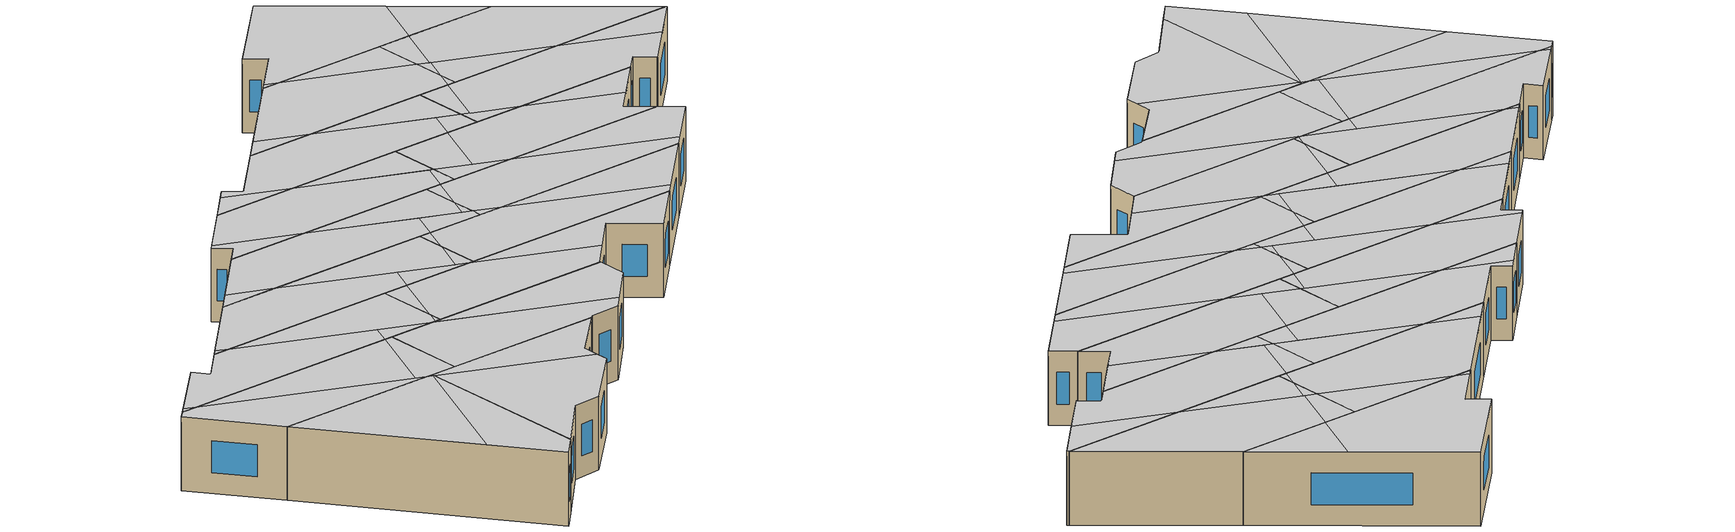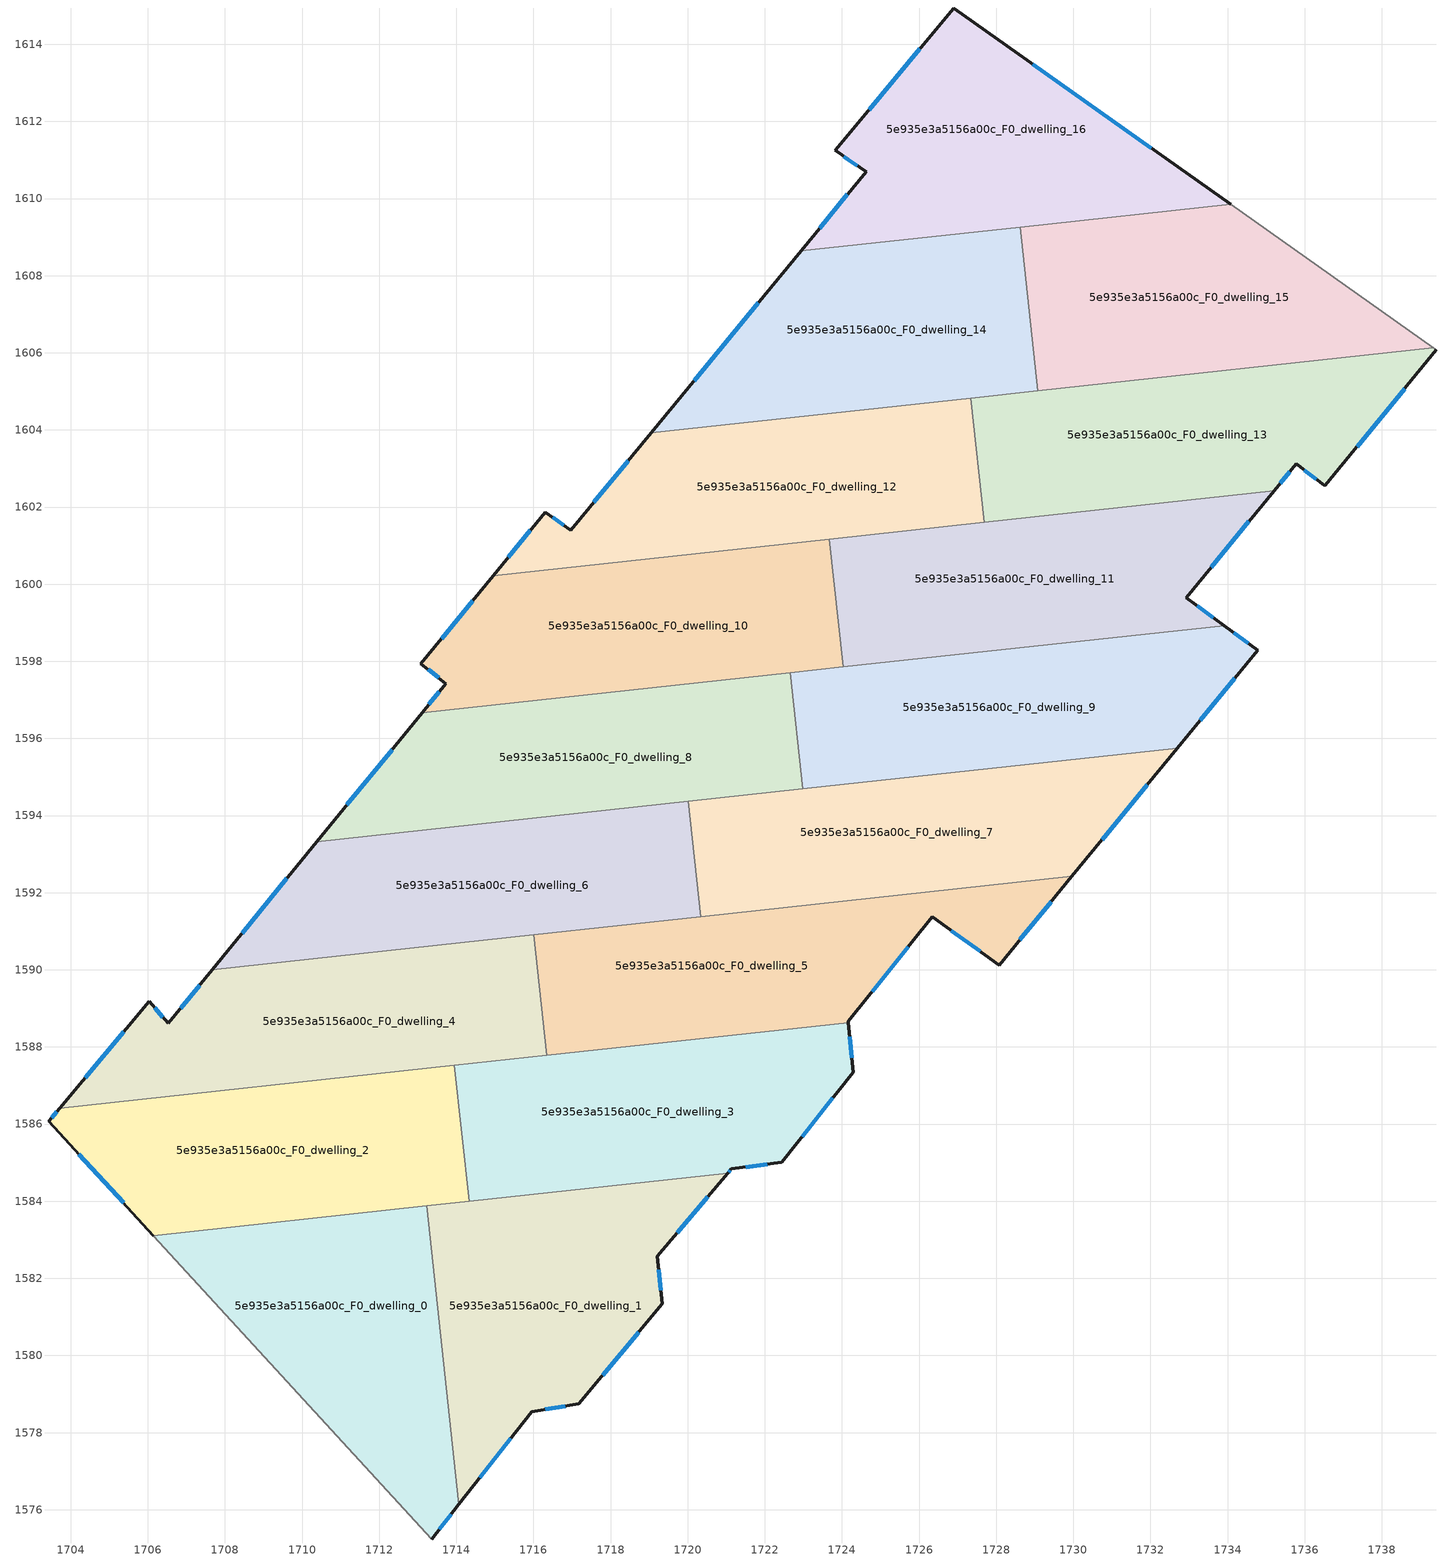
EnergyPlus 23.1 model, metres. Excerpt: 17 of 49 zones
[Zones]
5e935e3a5156a00c_F0_dwelling_0
 floor ground (EU_floor_Construction): 1713.23,1583.88 1714.07,1576.14 1713.36,1575.24 1706.15,1583.11 z0
 wall outside (EU_wall_Construction): 1713.36,1575.24 1714.07,1576.14 z0:3
 wall to 5e935e3a5156a00c_F0_dwelling_1 (EU_wall_Construction): 1714.07,1576.14 1713.23,1583.88 z0:3
 wall adiabatic (EU_wall_Construction): 1706.15,1583.11 1713.36,1575.24 z0:3
 wall to 5e935e3a5156a00c_F0_dwelling_2 (EU_wall_Construction): 1713.23,1583.88 1706.15,1583.11 z0:3
 window (EU_Window_Construction): 1713.56,1575.5 1713.87,1575.88 z0.86:2.14
 ceiling adiabatic (EU_roof_Construction): 1711.26,1577.53 1713.18,1583.77 1712.94,1583.85 1706.15,1583.11 z3
 ceiling to 5e935e3a5156a00c_F1_dwelling_1 (EU_floor_Construction): 1713.36,1575.24 1714.07,1576.14 1713.24,1583.75 1713.18,1583.77 1711.26,1577.53 z3
 ceiling to 5e935e3a5156a00c_F1_dwelling_3 (EU_floor_Construction): 1713.24,1583.75 1713.23,1583.88 1712.94,1583.85 z3
5e935e3a5156a00c_F0_dwelling_1
 floor ground (EU_floor_Construction): 1721.04,1584.72 1719.21,1582.57 1719.34,1581.34 1717.18,1578.75 1715.96,1578.54 1714.07,1576.14 1713.23,1583.88 z0
 wall outside (EU_wall_Construction): 1714.07,1576.14 1715.96,1578.54 1717.18,1578.75 1719.34,1581.34 1719.21,1582.57 1721.04,1584.72 z0:3
 wall to 5e935e3a5156a00c_F0_dwelling_3 (EU_wall_Construction): 1721.04,1584.72 1714.33,1584 z0:3
 wall to 5e935e3a5156a00c_F0_dwelling_2 (EU_wall_Construction): 1714.33,1584 1713.23,1583.88 z0:3
 window (EU_Window_Construction): 1716.31,1578.6 1716.83,1578.69 / 1714.61,1576.83 1715.42,1577.85 / 1719.73,1583.19 1720.52,1584.11 / 1719.3,1581.69 1719.25,1582.22 / 1717.8,1579.49 1718.73,1580.6 z0.86:2.14
 ceiling to 5e935e3a5156a00c_F1_dwelling_1 (EU_floor_Construction): 1717.18,1578.75 1719.34,1581.34 1719.28,1581.89 1713.24,1583.75 1714.07,1576.14 1715.96,1578.54 z3
 ceiling to 5e935e3a5156a00c_F1_dwelling_3 (EU_floor_Construction): 1719.28,1581.89 1719.21,1582.57 1721.04,1584.72 1713.23,1583.88 1713.24,1583.75 z3
5e935e3a5156a00c_F0_dwelling_10
 floor ground (EU_floor_Construction): 1723.67,1601.17 1724.03,1597.85 1713.11,1596.67 1713.73,1597.42 1713.08,1597.94 1714.96,1600.22 z0
 wall outside (EU_wall_Construction): 1714.96,1600.22 1713.08,1597.94 1713.73,1597.42 1713.11,1596.67 z0:3
 wall to 5e935e3a5156a00c_F0_dwelling_11 (EU_wall_Construction): 1724.03,1597.85 1723.67,1601.17 z0:3
 wall to 5e935e3a5156a00c_F0_dwelling_12 (EU_wall_Construction): 1723.67,1601.17 1714.96,1600.22 z0:3
 wall to 5e935e3a5156a00c_F0_dwelling_8 (EU_wall_Construction): 1713.11,1596.67 1722.66,1597.7 z0:3
 wall to 5e935e3a5156a00c_F0_dwelling_9 (EU_wall_Construction): 1722.66,1597.7 1724.03,1597.85 z0:3
 window (EU_Window_Construction): 1713.27,1597.79 1713.55,1597.57 / 1714.42,1599.57 1713.62,1598.59 / 1713.55,1597.21 1713.29,1596.88 z0.86:2.14
 ceiling to 5e935e3a5156a00c_F1_dwelling_8 (EU_floor_Construction): 1723.34,1597.78 1723.74,1599.07 1718.68,1600.63 1714.96,1600.22 1713.23,1598.11 1716.66,1597.05 z3
 ceiling to 5e935e3a5156a00c_F1_dwelling_10 (EU_floor_Construction): 1723.9,1599.02 1723.67,1601.17 1718.68,1600.63 z3
 ceiling to 5e935e3a5156a00c_F1_dwelling_9 (EU_floor_Construction): 1724.03,1597.85 1723.9,1599.02 1723.74,1599.07 1723.34,1597.78 z3
 ceiling to 5e935e3a5156a00c_F1_dwelling_6 (EU_floor_Construction): 1716.66,1597.05 1713.23,1598.11 1713.08,1597.94 1713.73,1597.42 1713.11,1596.67 z3
5e935e3a5156a00c_F0_dwelling_11
 floor ground (EU_floor_Construction): 1735.2,1602.42 1732.93,1599.64 1733.92,1598.93 1724.03,1597.85 1723.67,1601.17 z0
 wall outside (EU_wall_Construction): 1733.92,1598.93 1732.93,1599.64 1735.2,1602.42 z0:3
 wall to 5e935e3a5156a00c_F0_dwelling_9 (EU_wall_Construction): 1724.03,1597.85 1733.92,1598.93 z0:3
 wall to 5e935e3a5156a00c_F0_dwelling_13 (EU_wall_Construction): 1735.2,1602.42 1727.69,1601.61 z0:3
 wall to 5e935e3a5156a00c_F0_dwelling_12 (EU_wall_Construction): 1727.68,1601.61 1723.67,1601.17 z0:3
 window (EU_Window_Construction): 1733.58,1600.44 1734.55,1601.63 / 1733.63,1599.13 1733.21,1599.44 z0.86:2.14
 ceiling to 5e935e3a5156a00c_F1_dwelling_11 (EU_floor_Construction): 1733.92,1598.93 1732.93,1599.64 1733.73,1600.62 1729.8,1601.83 1726.25,1601.45 1725.36,1598.57 1726.74,1598.15 z3
 ceiling to 5e935e3a5156a00c_F1_dwelling_13 (EU_floor_Construction): 1733.73,1600.62 1735.2,1602.42 1729.8,1601.83 z3
 ceiling to 5e935e3a5156a00c_F1_dwelling_10 (EU_floor_Construction): 1725.36,1598.57 1726.25,1601.45 1723.67,1601.17 1723.9,1599.02 z3
 ceiling to 5e935e3a5156a00c_F1_dwelling_9 (EU_floor_Construction): 1726.74,1598.15 1723.9,1599.02 1724.03,1597.85 z3
5e935e3a5156a00c_F0_dwelling_12
 floor ground (EU_floor_Construction): 1727.34,1604.83 1727.68,1601.61 1714.96,1600.22 1716.31,1601.87 1716.97,1601.39 1719.05,1603.93 z0
 wall outside (EU_wall_Construction): 1719.05,1603.93 1716.97,1601.39 1716.31,1601.87 1714.96,1600.22 z0:3
 wall to 5e935e3a5156a00c_F0_dwelling_13 (EU_wall_Construction): 1727.68,1601.61 1727.34,1604.83 z0:3
 wall to 5e935e3a5156a00c_F0_dwelling_14 (EU_wall_Construction): 1727.34,1604.83 1719.05,1603.93 z0:3
 window (EU_Window_Construction): 1716.78,1601.53 1716.5,1601.73 / 1718.46,1603.2 1717.57,1602.12 / 1715.92,1601.4 1715.35,1600.69 z0.86:2.14
 ceiling to 5e935e3a5156a00c_F1_dwelling_10 (EU_floor_Construction): 1726.25,1601.45 1726.66,1602.8 1721.97,1604.24 1719.05,1603.93 1716.97,1601.39 1716.31,1601.87 1715.97,1601.46 1718.68,1600.63 z3
 ceiling to 5e935e3a5156a00c_F1_dwelling_8 (EU_floor_Construction): 1718.68,1600.63 1715.97,1601.46 1714.96,1600.22 z3
 ceiling to 5e935e3a5156a00c_F1_dwelling_12 (EU_floor_Construction): 1727.59,1602.52 1727.34,1604.83 1721.97,1604.24 z3
 ceiling to 5e935e3a5156a00c_F1_dwelling_11 (EU_floor_Construction): 1727.68,1601.61 1727.59,1602.52 1726.66,1602.8 1726.25,1601.45 z3
5e935e3a5156a00c_F0_dwelling_13
 floor ground (EU_floor_Construction): 1739.41,1606.07 1736.53,1602.57 1736.52,1602.55 1736.51,1602.56 1735.78,1603.12 1735.2,1602.42 1727.68,1601.61 1727.34,1604.83 1739.34,1606.13 z0
 wall outside (EU_wall_Construction): 1735.2,1602.42 1735.78,1603.12 1736.51,1602.56 1736.52,1602.55 1736.53,1602.57 1739.41,1606.07 z0:3
 wall adiabatic (EU_wall_Construction): 1739.41,1606.07 1739.34,1606.13 z0:3
 wall to 5e935e3a5156a00c_F0_dwelling_15 (EU_wall_Construction): 1739.34,1606.13 1729.08,1605.01 z0:3
 wall to 5e935e3a5156a00c_F0_dwelling_14 (EU_wall_Construction): 1729.08,1605.01 1727.34,1604.83 z0:3
 window (EU_Window_Construction): 1735.98,1602.96 1736.3,1602.72 / 1735.37,1602.62 1735.61,1602.92 / 1737.36,1603.57 1738.59,1605.07 z0.86:2.14
 ceiling to 5e935e3a5156a00c_F1_dwelling_13 (EU_floor_Construction): 1736.53,1602.57 1737.99,1604.34 1734.05,1605.55 1728.72,1604.98 1727.93,1602.41 1729.8,1601.83 1735.2,1602.42 1735.78,1603.12 1736.52,1602.55 z3
 ceiling to 5e935e3a5156a00c_F1_dwelling_11 (EU_floor_Construction): 1729.8,1601.83 1727.59,1602.52 1727.68,1601.61 z3
 ceiling to 5e935e3a5156a00c_F1_dwelling_15 (EU_floor_Construction): 1737.99,1604.34 1739.41,1606.07 1739.34,1606.13 1734.05,1605.55 z3
 ceiling to 5e935e3a5156a00c_F1_dwelling_12 (EU_floor_Construction): 1727.93,1602.41 1728.72,1604.98 1727.34,1604.83 1727.59,1602.52 z3
5e935e3a5156a00c_F0_dwelling_14
 floor ground (EU_floor_Construction): 1728.62,1609.26 1729.08,1605.01 1719.05,1603.93 1722.94,1608.64 z0
 wall outside (EU_wall_Construction): 1722.94,1608.64 1719.05,1603.93 z0:3
 wall to 5e935e3a5156a00c_F0_dwelling_15 (EU_wall_Construction): 1729.08,1605.01 1728.62,1609.26 z0:3
 wall to 5e935e3a5156a00c_F0_dwelling_16 (EU_wall_Construction): 1728.62,1609.26 1722.94,1608.64 z0:3
 window (EU_Window_Construction): 1721.83,1607.3 1720.16,1605.28 z0.86:2.14
 ceiling to 5e935e3a5156a00c_F1_dwelling_12 (EU_floor_Construction): 1728.72,1604.98 1728.99,1605.85 1728.85,1607.15 1723.72,1608.73 1722.94,1608.64 1719.85,1604.9 1721.97,1604.24 z3
 ceiling to 5e935e3a5156a00c_F1_dwelling_10 (EU_floor_Construction): 1721.97,1604.24 1719.85,1604.9 1719.05,1603.93 z3
 ceiling adiabatic (EU_roof_Construction): 1728.85,1607.15 1728.62,1609.26 1723.72,1608.73 z3
 ceiling to 5e935e3a5156a00c_F1_dwelling_13 (EU_floor_Construction): 1729.08,1605.01 1728.99,1605.85 1728.72,1604.98 z3
5e935e3a5156a00c_F0_dwelling_15
 floor ground (EU_floor_Construction): 1739.34,1606.13 1729.08,1605.01 1728.62,1609.26 1734.08,1609.85 z0
 wall adiabatic (EU_wall_Construction): 1739.34,1606.13 1734.08,1609.85 z0:3
 wall to 5e935e3a5156a00c_F0_dwelling_16 (EU_wall_Construction): 1734.08,1609.85 1728.62,1609.26 z0:3
 ceiling adiabatic (EU_roof_Construction): 1739.34,1606.13 1734.08,1609.85 1730.07,1609.42 1729.33,1607 1734.04,1605.55 z3
 ceiling to 5e935e3a5156a00c_F1_dwelling_12 (EU_floor_Construction): 1728.99,1605.85 1729.34,1607 1729.33,1607.01 1728.85,1607.15 z3
 ceiling to 5e935e3a5156a00c_F1_dwelling_13 (EU_floor_Construction): 1734.04,1605.55 1729.34,1607 1728.99,1605.85 1729.08,1605.01 z3
 ceiling to 5e935e3a5156a00c_F1_dwelling_14 (EU_floor_Construction): 1729.33,1607.01 1730.07,1609.42 1728.62,1609.26 1728.85,1607.15 z3
5e935e3a5156a00c_F0_dwelling_16
 floor ground (EU_floor_Construction): 1734.08,1609.85 1722.94,1608.64 1724.62,1610.69 1723.83,1611.25 1726.9,1614.94 z0
 wall outside (EU_wall_Construction): 1734.08,1609.85 1726.9,1614.94 1723.83,1611.25 1724.62,1610.69 1722.94,1608.64 z0:3
 window (EU_Window_Construction): 1732.03,1611.31 1728.95,1613.49 / 1724.14,1610.11 1723.42,1609.23 / 1724.05,1611.09 1724.4,1610.85 / 1726.02,1613.89 1724.7,1612.3 z0.86:2.14
 ceiling to 5e935e3a5156a00c_F1_dwelling_14 (EU_floor_Construction): 1730.07,1609.42 1730.9,1612.11 1726.9,1614.94 1723.83,1611.25 1724.62,1610.69 1723.15,1608.9 1723.72,1608.73 z3
 ceiling to 5e935e3a5156a00c_F1_dwelling_12 (EU_floor_Construction): 1723.72,1608.73 1723.15,1608.9 1722.94,1608.64 z3
 ceiling adiabatic (EU_roof_Construction): 1734.08,1609.85 1730.9,1612.11 1730.07,1609.42 z3
5e935e3a5156a00c_F0_dwelling_2
 floor ground (EU_floor_Construction): 1713.95,1587.52 1714.33,1584 1706.15,1583.11 1703.43,1586.07 1703.72,1586.41 z0
 wall outside (EU_wall_Construction): 1703.72,1586.41 1703.43,1586.07 1706.15,1583.11 z0:3
 wall to 5e935e3a5156a00c_F0_dwelling_3 (EU_wall_Construction): 1714.33,1584 1713.95,1587.52 z0:3
 wall to 5e935e3a5156a00c_F0_dwelling_4 (EU_wall_Construction): 1713.95,1587.52 1703.72,1586.41 z0:3
 window (EU_Window_Construction): 1703.64,1586.32 1703.51,1586.17 / 1704.21,1585.22 1705.37,1583.96 z0.86:2.14
 ceiling to 5e935e3a5156a00c_F1_dwelling_0 (EU_floor_Construction): 1712.94,1583.85 1704.36,1586.48 1703.72,1586.41 1703.43,1586.07 1706.15,1583.11 z3
 ceiling to 5e935e3a5156a00c_F1_dwelling_2 (EU_floor_Construction): 1712.53,1583.97 1713.61,1587.49 1704.36,1586.48 z3
 ceiling to 5e935e3a5156a00c_F1_dwelling_3 (EU_floor_Construction): 1714.33,1584 1713.95,1587.52 1713.61,1587.49 1712.53,1583.97 1712.94,1583.85 z3
5e935e3a5156a00c_F0_dwelling_3
 floor ground (EU_floor_Construction): 1724.17,1588.63 1724.3,1587.35 1722.43,1585.01 1721.13,1584.84 1721.04,1584.72 1714.33,1584 1713.95,1587.52 z0
 wall outside (EU_wall_Construction): 1721.04,1584.72 1721.13,1584.84 1722.43,1585.01 1724.3,1587.35 1724.17,1588.63 z0:3
 wall to 5e935e3a5156a00c_F0_dwelling_5 (EU_wall_Construction): 1724.17,1588.63 1716.34,1587.78 z0:3
 wall to 5e935e3a5156a00c_F0_dwelling_4 (EU_wall_Construction): 1716.34,1587.78 1713.95,1587.52 z0:3
 window (EU_Window_Construction): 1724.26,1587.72 1724.21,1588.27 / 1722.97,1585.68 1723.76,1586.68 / 1721.51,1584.89 1722.06,1584.96 / 1721.07,1584.76 1721.11,1584.8 z0.86:2.14
 ceiling to 5e935e3a5156a00c_F1_dwelling_3 (EU_floor_Construction): 1722.43,1585.01 1722.91,1585.61 1715.99,1587.74 1713.95,1587.52 1714.33,1584 1721.04,1584.72 1721.13,1584.84 z3
 ceiling to 5e935e3a5156a00c_F1_dwelling_5 (EU_floor_Construction): 1722.91,1585.61 1724.3,1587.35 1724.17,1588.63 1716.1,1587.76 1716.08,1587.71 z3
5e935e3a5156a00c_F0_dwelling_4
 floor ground (EU_floor_Construction): 1716,1590.91 1716.34,1587.78 1703.72,1586.41 1706.04,1589.18 1706.53,1588.61 1707.67,1590 z0
 wall outside (EU_wall_Construction): 1707.67,1590 1706.53,1588.61 1706.04,1589.18 1703.72,1586.41 z0:3
 wall to 5e935e3a5156a00c_F0_dwelling_5 (EU_wall_Construction): 1716.34,1587.78 1716,1590.91 z0:3
 wall to 5e935e3a5156a00c_F0_dwelling_6 (EU_wall_Construction): 1716,1590.91 1707.67,1590 z0:3
 window (EU_Window_Construction): 1706.39,1588.77 1706.18,1589.02 / 1707.35,1589.61 1706.86,1589.01 / 1705.38,1588.39 1704.38,1587.2 z0.86:2.14
 ceiling to 5e935e3a5156a00c_F1_dwelling_4 (EU_floor_Construction): 1716.1,1587.76 1716.28,1588.35 1716,1590.91 1708.39,1590.08 1715.98,1587.74 z3
 ceiling to 5e935e3a5156a00c_F1_dwelling_2 (EU_floor_Construction): 1713.61,1587.49 1713.89,1588.39 1708.39,1590.08 1707.67,1590 1706.53,1588.61 1706.04,1589.18 1703.9,1586.63 1704.36,1586.48 z3
 ceiling to 5e935e3a5156a00c_F1_dwelling_5 (EU_floor_Construction): 1716.34,1587.78 1716.28,1588.35 1716.1,1587.76 z3
 ceiling to 5e935e3a5156a00c_F1_dwelling_3 (EU_floor_Construction): 1715.98,1587.74 1713.89,1588.39 1713.61,1587.49 z3
 ceiling to 5e935e3a5156a00c_F1_dwelling_0 (EU_floor_Construction): 1704.36,1586.48 1703.9,1586.63 1703.72,1586.41 z3
5e935e3a5156a00c_F0_dwelling_5
 floor ground (EU_floor_Construction): 1729.97,1592.42 1728.08,1590.12 1726.34,1591.38 1724.17,1588.66 1724.17,1588.63 1716.34,1587.78 1716,1590.91 z0
 wall outside (EU_wall_Construction): 1724.17,1588.63 1724.17,1588.66 1726.34,1591.38 1728.08,1590.12 1729.97,1592.42 z0:3
 wall to 5e935e3a5156a00c_F0_dwelling_7 (EU_wall_Construction): 1729.97,1592.42 1720.34,1591.38 z0:3
 wall to 5e935e3a5156a00c_F0_dwelling_6 (EU_wall_Construction): 1720.34,1591.38 1716,1590.91 z0:3
 window (EU_Window_Construction): 1728.62,1590.78 1729.43,1591.77 / 1726.84,1591.02 1727.58,1590.48 / 1724.79,1589.44 1725.72,1590.6 z0.86:2.14
 ceiling to 5e935e3a5156a00c_F1_dwelling_5 (EU_floor_Construction): 1724.17,1588.63 1724.17,1588.66 1725.11,1589.84 1720.18,1591.36 1717.1,1591.03 1716.28,1588.35 1716.34,1587.78 z3
 ceiling to 5e935e3a5156a00c_F1_dwelling_7 (EU_floor_Construction): 1728.08,1590.12 1729.96,1592.42 1720.34,1591.38 1720.18,1591.36 1725.11,1589.84 1726.34,1591.38 z3
 ceiling to 5e935e3a5156a00c_F1_dwelling_4 (EU_floor_Construction): 1716.28,1588.35 1717.1,1591.03 1716,1590.91 z3
5e935e3a5156a00c_F0_dwelling_6
 floor ground (EU_floor_Construction): 1720.02,1594.37 1720.34,1591.38 1707.67,1590 1710.38,1593.32 z0
 wall outside (EU_wall_Construction): 1710.38,1593.32 1707.67,1590 z0:3
 wall to 5e935e3a5156a00c_F0_dwelling_7 (EU_wall_Construction): 1720.34,1591.38 1720.02,1594.37 z0:3
 wall to 5e935e3a5156a00c_F0_dwelling_8 (EU_wall_Construction): 1720.02,1594.37 1710.38,1593.32 z0:3
 window (EU_Window_Construction): 1709.61,1592.38 1708.45,1590.95 z0.86:2.14
 ceiling adiabatic (EU_roof_Construction): 1719.64,1591.53 1720.15,1593.17 1720.02,1594.37 1712.91,1593.6 z3
 ceiling to 5e935e3a5156a00c_F1_dwelling_4 (EU_floor_Construction): 1717.1,1591.03 1717.46,1592.2 1712.91,1593.6 1710.38,1593.32 1707.87,1590.24 1708.39,1590.08 z3
 ceiling to 5e935e3a5156a00c_F1_dwelling_5 (EU_floor_Construction): 1720.18,1591.36 1717.46,1592.2 1717.1,1591.03 z3
 ceiling to 5e935e3a5156a00c_F1_dwelling_2 (EU_floor_Construction): 1708.39,1590.08 1707.87,1590.24 1707.67,1590 z3
 ceiling to 5e935e3a5156a00c_F1_dwelling_7 (EU_floor_Construction): 1720.34,1591.38 1720.15,1593.17 1719.64,1591.53 1720.18,1591.36 z3
5e935e3a5156a00c_F0_dwelling_7
 floor ground (EU_floor_Construction): 1732.7,1595.75 1729.97,1592.42 1720.34,1591.38 1720.02,1594.37 z0
 wall outside (EU_wall_Construction): 1729.97,1592.42 1732.7,1595.75 z0:3
 wall to 5e935e3a5156a00c_F0_dwelling_9 (EU_wall_Construction): 1732.7,1595.75 1722.98,1594.69 z0:3
 wall to 5e935e3a5156a00c_F0_dwelling_8 (EU_wall_Construction): 1722.98,1594.69 1720.02,1594.37 z0:3
 window (EU_Window_Construction): 1730.75,1593.37 1731.92,1594.8 z0.86:2.14
 ceiling to 5e935e3a5156a00c_F1_dwelling_7 (EU_floor_Construction): 1729.97,1592.42 1730.32,1592.85 1723.98,1594.8 1720.53,1594.43 1720.15,1593.17 1720.34,1591.38 z3
 ceiling to 5e935e3a5156a00c_F1_dwelling_9 (EU_floor_Construction): 1730.32,1592.85 1732.7,1595.75 1723.98,1594.8 z3
 ceiling to 5e935e3a5156a00c_F1_dwelling_6 (EU_floor_Construction): 1720.15,1593.17 1720.53,1594.43 1720.02,1594.37 z3
5e935e3a5156a00c_F0_dwelling_8
 floor ground (EU_floor_Construction): 1722.66,1597.71 1722.98,1594.69 1710.38,1593.32 1713.11,1596.67 z0
 wall outside (EU_wall_Construction): 1713.11,1596.67 1710.38,1593.32 z0:3
 wall to 5e935e3a5156a00c_F0_dwelling_9 (EU_wall_Construction): 1722.98,1594.69 1722.66,1597.71 z0:3
 window (EU_Window_Construction): 1712.33,1595.71 1711.16,1594.28 z0.86:2.14
 ceiling to 5e935e3a5156a00c_F1_dwelling_9 (EU_floor_Construction): 1722.94,1595.12 1722.83,1596.12 1722.56,1595.24 z3
 ceiling to 5e935e3a5156a00c_F1_dwelling_8 (EU_floor_Construction): 1722.56,1595.24 1722.83,1596.12 1722.66,1597.7 1716.66,1597.05 z3
 ceiling to 5e935e3a5156a00c_F1_dwelling_4 (EU_floor_Construction): 1712.91,1593.6 1711.07,1594.17 1710.38,1593.32 z3
 ceiling to 5e935e3a5156a00c_F1_dwelling_6 (EU_floor_Construction): 1720.53,1594.43 1720.93,1595.74 1716.66,1597.05 1713.11,1596.67 1711.07,1594.17 1712.91,1593.6 z3
 ceiling to 5e935e3a5156a00c_F1_dwelling_7 (EU_floor_Construction): 1722.98,1594.69 1722.94,1595.12 1720.93,1595.74 1720.53,1594.43 z3
5e935e3a5156a00c_F0_dwelling_9
 floor ground (EU_floor_Construction): 1734.79,1598.29 1732.7,1595.75 1722.98,1594.69 1722.66,1597.71 1733.92,1598.93 z0
 wall outside (EU_wall_Construction): 1732.7,1595.75 1734.79,1598.29 1733.92,1598.93 z0:3
 window (EU_Window_Construction): 1734.54,1598.47 1734.17,1598.74 / 1733.29,1596.47 1734.19,1597.56 z0.86:2.14
 ceiling to 5e935e3a5156a00c_F1_dwelling_9 (EU_floor_Construction): 1732.7,1595.75 1733.07,1596.2 1726.74,1598.15 1723.34,1597.78 1722.83,1596.12 1722.94,1595.12 1723.98,1594.8 z3
 ceiling to 5e935e3a5156a00c_F1_dwelling_11 (EU_floor_Construction): 1733.07,1596.2 1734.79,1598.29 1733.92,1598.93 1726.74,1598.15 z3
 ceiling to 5e935e3a5156a00c_F1_dwelling_7 (EU_floor_Construction): 1723.98,1594.8 1722.94,1595.12 1722.98,1594.69 z3
 ceiling to 5e935e3a5156a00c_F1_dwelling_8 (EU_floor_Construction): 1722.83,1596.12 1723.34,1597.78 1722.66,1597.7 z3
[Building]
EU S2 Campaign: North Axis=0; Terrain=City; Solar Distribution=FullExterior
[Site:Location]
Helsinki-Vantaa.AP: Latitude=60.317; Longitude=24.963; Time Zone=2; Elevation=54.6
[SizingPeriod:WeatherFileDays]
AnnualSizingPeriod: Begin Month=1; Begin Day of Month=1; End Month=12; End Day of Month=31; Day of Week for Start Day=Monday; Use Weather File Daylight Saving Period=No; Use Weather File Rain and Snow Indicators=No
[MATERIAL]
EU_InternalMass_Material: Roughness=MediumRough; Thickness=0.1; Conductivity=1; Density=1800; Specific Heat=900; Thermal Absorptance=0.9; Solar Absorptance=0.7; Visible Absorptance=0.7
[MATERIAL:NOMASS] Roughness=MediumRough; Thermal Absorptance=0.9; Solar Absorptance=0.7; Visible Absorptance=0.7
Name | Thermal Resistance
EU_wall_NoMass | 1.10183
EU_roof_NoMass; EU_floor_NoMass | 1.70606
[WINDOWMATERIAL:SIMPLEGLAZINGSYSTEM]
EU_Window_SimpleGlazing: UFactor=3.11035; Solar Heat Gain Coefficient=0.8; Visible Transmittance=0.8
[CONSTRUCTION]
EU_wall_Construction: EU_wall_NoMass
EU_roof_Construction: EU_roof_NoMass
EU_floor_Construction: EU_floor_NoMass
EU_Window_Construction: EU_Window_SimpleGlazing
EU_InternalMass_Construction: EU_InternalMass_Material
[ZONE] Type=1; Multiplier=1; Ceiling Height=autocalculate; Floor Area=autocalculate; Part of Total Floor Area=Yes
Name | Volume
5e935e3a5156a00c_F0_dwelling_0; 5e935e3a5156a00c_F0_dwelling_12 | 101.254
5e935e3a5156a00c_F0_dwelling_1 | 101.264
5e935e3a5156a00c_F0_dwelling_10 | 101.246
5e935e3a5156a00c_F0_dwelling_11 | 101.234
5e935e3a5156a00c_F0_dwelling_13 | 101.249
5e935e3a5156a00c_F0_dwelling_14 | 101.243
5e935e3a5156a00c_F0_dwelling_15 | 101.245
5e935e3a5156a00c_F0_dwelling_16 | 101.25
5e935e3a5156a00c_F0_dwelling_2 | 101.265
5e935e3a5156a00c_F0_dwelling_3 | 101.259
5e935e3a5156a00c_F0_dwelling_4; 5e935e3a5156a00c_F0_dwelling_7 | 101.272
5e935e3a5156a00c_F0_dwelling_5 | 101.262
5e935e3a5156a00c_F0_dwelling_6 | 101.251
5e935e3a5156a00c_F0_dwelling_8 | 101.252
5e935e3a5156a00c_F0_dwelling_9 | 101.256
[INTERNALMASS] Construction=EU_InternalMass_Construction
Name | Zone or ZoneList | Surface Area
5e935e3a5156a00c_F0_dwelling_0_EU_InternalMass | 5e935e3a5156a00c_F0_dwelling_0 | 33.7521
5e935e3a5156a00c_F0_dwelling_1_EU_InternalMass | 5e935e3a5156a00c_F0_dwelling_1 | 33.7542
5e935e3a5156a00c_F0_dwelling_2_EU_InternalMass | 5e935e3a5156a00c_F0_dwelling_2 | 33.7549
5e935e3a5156a00c_F0_dwelling_3_EU_InternalMass | 5e935e3a5156a00c_F0_dwelling_3 | 33.7532
5e935e3a5156a00c_F0_dwelling_4_EU_InternalMass | 5e935e3a5156a00c_F0_dwelling_4 | 33.7564
5e935e3a5156a00c_F0_dwelling_5_EU_InternalMass | 5e935e3a5156a00c_F0_dwelling_5 | 33.7532
5e935e3a5156a00c_F0_dwelling_6_EU_InternalMass | 5e935e3a5156a00c_F0_dwelling_6 | 33.7501
5e935e3a5156a00c_F0_dwelling_7_EU_InternalMass | 5e935e3a5156a00c_F0_dwelling_7 | 33.7576
5e935e3a5156a00c_F0_dwelling_8_EU_InternalMass | 5e935e3a5156a00c_F0_dwelling_8 | 33.7506
5e935e3a5156a00c_F0_dwelling_9_EU_InternalMass | 5e935e3a5156a00c_F0_dwelling_9 | 33.7526
5e935e3a5156a00c_F0_dwelling_10_EU_InternalMass | 5e935e3a5156a00c_F0_dwelling_10 | 33.7492
5e935e3a5156a00c_F0_dwelling_11_EU_InternalMass | 5e935e3a5156a00c_F0_dwelling_11 | 33.7469
5e935e3a5156a00c_F0_dwelling_12_EU_InternalMass | 5e935e3a5156a00c_F0_dwelling_12 | 33.7508
5e935e3a5156a00c_F0_dwelling_13_EU_InternalMass | 5e935e3a5156a00c_F0_dwelling_13 | 33.7488
5e935e3a5156a00c_F0_dwelling_14_EU_InternalMass | 5e935e3a5156a00c_F0_dwelling_14 | 33.7471
5e935e3a5156a00c_F0_dwelling_15_EU_InternalMass | 5e935e3a5156a00c_F0_dwelling_15 | 33.7484
5e935e3a5156a00c_F0_dwelling_16_EU_InternalMass | 5e935e3a5156a00c_F0_dwelling_16 | 33.7501
[OTHEREQUIPMENT] Fuel Type=Electricity; Design Level Calculation Method=Watts/Area; Power per Zone Floor Area=1; Fraction Latent=0; Fraction Radiant=0; Fraction Lost=0; Carbon Dioxide Generation Rate=0; EndUse Subcategory=EU_Step8_InternalGains
Name | Zone or ZoneList or Space or SpaceList | Schedule
EU_Step8_InternalGain_5e935e3a5156a00c_F0_dwelling_0_f000 | 5e935e3a5156a00c_F0_dwelling_0 | EU_Step8_GainSchedule_5e935e3a5156a00c_F0_dwelling_0_f000
EU_Step8_InternalGain_5e935e3a5156a00c_F0_dwelling_1_f000 | 5e935e3a5156a00c_F0_dwelling_1 | EU_Step8_GainSchedule_5e935e3a5156a00c_F0_dwelling_1_f000
EU_Step8_InternalGain_5e935e3a5156a00c_F0_dwelling_2_f000 | 5e935e3a5156a00c_F0_dwelling_2 | EU_Step8_GainSchedule_5e935e3a5156a00c_F0_dwelling_2_f000
EU_Step8_InternalGain_5e935e3a5156a00c_F0_dwelling_3_f000 | 5e935e3a5156a00c_F0_dwelling_3 | EU_Step8_GainSchedule_5e935e3a5156a00c_F0_dwelling_3_f000
EU_Step8_InternalGain_5e935e3a5156a00c_F0_dwelling_4_f000 | 5e935e3a5156a00c_F0_dwelling_4 | EU_Step8_GainSchedule_5e935e3a5156a00c_F0_dwelling_4_f000
EU_Step8_InternalGain_5e935e3a5156a00c_F0_dwelling_5_f000 | 5e935e3a5156a00c_F0_dwelling_5 | EU_Step8_GainSchedule_5e935e3a5156a00c_F0_dwelling_5_f000
EU_Step8_InternalGain_5e935e3a5156a00c_F0_dwelling_6_f000 | 5e935e3a5156a00c_F0_dwelling_6 | EU_Step8_GainSchedule_5e935e3a5156a00c_F0_dwelling_6_f000
EU_Step8_InternalGain_5e935e3a5156a00c_F0_dwelling_7_f000 | 5e935e3a5156a00c_F0_dwelling_7 | EU_Step8_GainSchedule_5e935e3a5156a00c_F0_dwelling_7_f000
EU_Step8_InternalGain_5e935e3a5156a00c_F0_dwelling_8_f000 | 5e935e3a5156a00c_F0_dwelling_8 | EU_Step8_GainSchedule_5e935e3a5156a00c_F0_dwelling_8_f000
EU_Step8_InternalGain_5e935e3a5156a00c_F0_dwelling_9_f000 | 5e935e3a5156a00c_F0_dwelling_9 | EU_Step8_GainSchedule_5e935e3a5156a00c_F0_dwelling_9_f000
EU_Step8_InternalGain_5e935e3a5156a00c_F0_dwelling_10_f000 | 5e935e3a5156a00c_F0_dwelling_10 | EU_Step8_GainSchedule_5e935e3a5156a00c_F0_dwelling_10_f000
EU_Step8_InternalGain_5e935e3a5156a00c_F0_dwelling_11_f000 | 5e935e3a5156a00c_F0_dwelling_11 | EU_Step8_GainSchedule_5e935e3a5156a00c_F0_dwelling_11_f000
EU_Step8_InternalGain_5e935e3a5156a00c_F0_dwelling_12_f000 | 5e935e3a5156a00c_F0_dwelling_12 | EU_Step8_GainSchedule_5e935e3a5156a00c_F0_dwelling_12_f000
EU_Step8_InternalGain_5e935e3a5156a00c_F0_dwelling_13_f000 | 5e935e3a5156a00c_F0_dwelling_13 | EU_Step8_GainSchedule_5e935e3a5156a00c_F0_dwelling_13_f000
EU_Step8_InternalGain_5e935e3a5156a00c_F0_dwelling_14_f000 | 5e935e3a5156a00c_F0_dwelling_14 | EU_Step8_GainSchedule_5e935e3a5156a00c_F0_dwelling_14_f000
EU_Step8_InternalGain_5e935e3a5156a00c_F0_dwelling_15_f000 | 5e935e3a5156a00c_F0_dwelling_15 | EU_Step8_GainSchedule_5e935e3a5156a00c_F0_dwelling_15_f000
EU_Step8_InternalGain_5e935e3a5156a00c_F0_dwelling_16_f000 | 5e935e3a5156a00c_F0_dwelling_16 | EU_Step8_GainSchedule_5e935e3a5156a00c_F0_dwelling_16_f000
[ZONEVENTILATION:DESIGNFLOWRATE] Schedule=EU_AlwaysOn; Design Flow Rate Calculation Method=AirChanges/Hour; Air Changes per Hour=0.756316; Ventilation Type=Natural; Fan Pressure Rise=0; Fan Total Efficiency=1; Constant Term Coefficient=1; Temperature Term Coefficient=0; Velocity Term Coefficient=0; Velocity Squared Term Coefficient=0; Minimum Indoor Temperature=-100; Maximum Indoor Temperature=100; Delta Temperature=-100; Minimum Outdoor Temperature=-100; Maximum Outdoor Temperature=100; Maximum Wind Speed=40
Name | Zone or ZoneList or Space or SpaceList
EU_ConstantAir_5e935e3a5156a00c_F0_dwelling_0 | 5e935e3a5156a00c_F0_dwelling_0
EU_ConstantAir_5e935e3a5156a00c_F0_dwelling_1 | 5e935e3a5156a00c_F0_dwelling_1
EU_ConstantAir_5e935e3a5156a00c_F0_dwelling_2 | 5e935e3a5156a00c_F0_dwelling_2
EU_ConstantAir_5e935e3a5156a00c_F0_dwelling_3 | 5e935e3a5156a00c_F0_dwelling_3
EU_ConstantAir_5e935e3a5156a00c_F0_dwelling_4 | 5e935e3a5156a00c_F0_dwelling_4
EU_ConstantAir_5e935e3a5156a00c_F0_dwelling_5 | 5e935e3a5156a00c_F0_dwelling_5
EU_ConstantAir_5e935e3a5156a00c_F0_dwelling_6 | 5e935e3a5156a00c_F0_dwelling_6
EU_ConstantAir_5e935e3a5156a00c_F0_dwelling_7 | 5e935e3a5156a00c_F0_dwelling_7
EU_ConstantAir_5e935e3a5156a00c_F0_dwelling_8 | 5e935e3a5156a00c_F0_dwelling_8
EU_ConstantAir_5e935e3a5156a00c_F0_dwelling_9 | 5e935e3a5156a00c_F0_dwelling_9
EU_ConstantAir_5e935e3a5156a00c_F0_dwelling_10 | 5e935e3a5156a00c_F0_dwelling_10
EU_ConstantAir_5e935e3a5156a00c_F0_dwelling_11 | 5e935e3a5156a00c_F0_dwelling_11
EU_ConstantAir_5e935e3a5156a00c_F0_dwelling_12 | 5e935e3a5156a00c_F0_dwelling_12
EU_ConstantAir_5e935e3a5156a00c_F0_dwelling_13 | 5e935e3a5156a00c_F0_dwelling_13
EU_ConstantAir_5e935e3a5156a00c_F0_dwelling_14 | 5e935e3a5156a00c_F0_dwelling_14
EU_ConstantAir_5e935e3a5156a00c_F0_dwelling_15 | 5e935e3a5156a00c_F0_dwelling_15
EU_ConstantAir_5e935e3a5156a00c_F0_dwelling_16 | 5e935e3a5156a00c_F0_dwelling_16
[HVACTEMPLATE:THERMOSTAT] Constant Heating Setpoint=20; Constant Cooling Setpoint=50
EU_HeatOnly_5e935e3a5156a00c_F0_dwelling_0; EU_HeatOnly_5e935e3a5156a00c_F0_dwelling_1; EU_HeatOnly_5e935e3a5156a00c_F0_dwelling_2; EU_HeatOnly_5e935e3a5156a00c_F0_dwelling_3; EU_HeatOnly_5e935e3a5156a00c_F0_dwelling_4; EU_HeatOnly_5e935e3a5156a00c_F0_dwelling_5; EU_HeatOnly_5e935e3a5156a00c_F0_dwelling_6; EU_HeatOnly_5e935e3a5156a00c_F0_dwelling_7; EU_HeatOnly_5e935e3a5156a00c_F0_dwelling_8; EU_HeatOnly_5e935e3a5156a00c_F0_dwelling_9; EU_HeatOnly_5e935e3a5156a00c_F0_dwelling_10; EU_HeatOnly_5e935e3a5156a00c_F0_dwelling_11; EU_HeatOnly_5e935e3a5156a00c_F0_dwelling_12; EU_HeatOnly_5e935e3a5156a00c_F0_dwelling_13; EU_HeatOnly_5e935e3a5156a00c_F0_dwelling_14; EU_HeatOnly_5e935e3a5156a00c_F0_dwelling_15; EU_HeatOnly_5e935e3a5156a00c_F0_dwelling_16; EU_HeatOnly_5e935e3a5156a00c_F1_dwelling_0; EU_HeatOnly_5e935e3a5156a00c_F1_dwelling_1; EU_HeatOnly_5e935e3a5156a00c_F1_dwelling_2; EU_HeatOnly_5e935e3a5156a00c_F1_dwelling_3; EU_HeatOnly_5e935e3a5156a00c_F1_dwelling_4; EU_HeatOnly_5e935e3a5156a00c_F1_dwelling_5; EU_HeatOnly_5e935e3a5156a00c_F1_dwelling_6; EU_HeatOnly_5e935e3a5156a00c_F1_dwelling_7; EU_HeatOnly_5e935e3a5156a00c_F1_dwelling_8; EU_HeatOnly_5e935e3a5156a00c_F1_dwelling_9; EU_HeatOnly_5e935e3a5156a00c_F1_dwelling_10; EU_HeatOnly_5e935e3a5156a00c_F1_dwelling_11; EU_HeatOnly_5e935e3a5156a00c_F1_dwelling_12; EU_HeatOnly_5e935e3a5156a00c_F1_dwelling_13; EU_HeatOnly_5e935e3a5156a00c_F1_dwelling_14; EU_HeatOnly_5e935e3a5156a00c_F1_dwelling_15; EU_HeatOnly_5e935e3a5156a00c_F2_dwelling_0; EU_HeatOnly_5e935e3a5156a00c_F2_dwelling_1; EU_HeatOnly_5e935e3a5156a00c_F2_dwelling_2; EU_HeatOnly_5e935e3a5156a00c_F2_dwelling_3; EU_HeatOnly_5e935e3a5156a00c_F2_dwelling_4; EU_HeatOnly_5e935e3a5156a00c_F2_dwelling_5; EU_HeatOnly_5e935e3a5156a00c_F2_dwelling_6; EU_HeatOnly_5e935e3a5156a00c_F2_dwelling_7; EU_HeatOnly_5e935e3a5156a00c_F2_dwelling_8; EU_HeatOnly_5e935e3a5156a00c_F2_dwelling_9; EU_HeatOnly_5e935e3a5156a00c_F2_dwelling_10; EU_HeatOnly_5e935e3a5156a00c_F2_dwelling_11; EU_HeatOnly_5e935e3a5156a00c_F2_dwelling_12; EU_HeatOnly_5e935e3a5156a00c_F2_dwelling_13; EU_HeatOnly_5e935e3a5156a00c_F2_dwelling_14; EU_HeatOnly_5e935e3a5156a00c_F2_dwelling_15
[HVACTEMPLATE:ZONE:IDEALLOADSAIRSYSTEM] System Availability Schedule=EU_AlwaysOn; Maximum Heating Supply Air Temperature=50; Minimum Cooling Supply Air Temperature=13; Maximum Heating Supply Air Humidity Ratio=0.0156; Minimum Cooling Supply Air Humidity Ratio=0.0077; Heating Limit=NoLimit; Cooling Limit=NoLimit; Heating Availability Schedule=EU_AlwaysOn; Cooling Availability Schedule=EU_CoolingOff; Dehumidification Control Type=ConstantSensibleHeatRatio; Cooling Sensible Heat Ratio=0.7; Dehumidification Setpoint=60; Humidification Control Type=None; Humidification Setpoint=30; Outdoor Air Method=None; Outdoor Air Flow Rate per Person=0.00944; Outdoor Air Flow Rate per Zone Floor Area=0; Outdoor Air Flow Rate per Zone=0; Demand Controlled Ventilation Type=None; Outdoor Air Economizer Type=NoEconomizer; Heat Recovery Type=None; Sensible Heat Recovery Effectiveness=0.7; Latent Heat Recovery Effectiveness=0.65
Name | Template Thermostat
5e935e3a5156a00c_F0_dwelling_0 | EU_HeatOnly_5e935e3a5156a00c_F0_dwelling_0
5e935e3a5156a00c_F0_dwelling_1 | EU_HeatOnly_5e935e3a5156a00c_F0_dwelling_1
5e935e3a5156a00c_F0_dwelling_2 | EU_HeatOnly_5e935e3a5156a00c_F0_dwelling_2
5e935e3a5156a00c_F0_dwelling_3 | EU_HeatOnly_5e935e3a5156a00c_F0_dwelling_3
5e935e3a5156a00c_F0_dwelling_4 | EU_HeatOnly_5e935e3a5156a00c_F0_dwelling_4
5e935e3a5156a00c_F0_dwelling_5 | EU_HeatOnly_5e935e3a5156a00c_F0_dwelling_5
5e935e3a5156a00c_F0_dwelling_6 | EU_HeatOnly_5e935e3a5156a00c_F0_dwelling_6
5e935e3a5156a00c_F0_dwelling_7 | EU_HeatOnly_5e935e3a5156a00c_F0_dwelling_7
5e935e3a5156a00c_F0_dwelling_8 | EU_HeatOnly_5e935e3a5156a00c_F0_dwelling_8
5e935e3a5156a00c_F0_dwelling_9 | EU_HeatOnly_5e935e3a5156a00c_F0_dwelling_9
5e935e3a5156a00c_F0_dwelling_10 | EU_HeatOnly_5e935e3a5156a00c_F0_dwelling_10
5e935e3a5156a00c_F0_dwelling_11 | EU_HeatOnly_5e935e3a5156a00c_F0_dwelling_11
5e935e3a5156a00c_F0_dwelling_12 | EU_HeatOnly_5e935e3a5156a00c_F0_dwelling_12
5e935e3a5156a00c_F0_dwelling_13 | EU_HeatOnly_5e935e3a5156a00c_F0_dwelling_13
5e935e3a5156a00c_F0_dwelling_14 | EU_HeatOnly_5e935e3a5156a00c_F0_dwelling_14
5e935e3a5156a00c_F0_dwelling_15 | EU_HeatOnly_5e935e3a5156a00c_F0_dwelling_15
5e935e3a5156a00c_F0_dwelling_16 | EU_HeatOnly_5e935e3a5156a00c_F0_dwelling_16
[SIZING:ZONE] Zone Cooling Design Supply Air Temperature Input Method=SupplyAirTemperature; Zone Cooling Design Supply Air Temperature=13; Zone Heating Design Supply Air Temperature Input Method=SupplyAirTemperature; Zone Heating Design Supply Air Temperature=50; Zone Cooling Design Supply Air Humidity Ratio=0.008; Zone Heating Design Supply Air Humidity Ratio=0.008; Cooling Design Air Flow Method=DesignDay; Cooling Design Air Flow Rate=0; Cooling Minimum Air Flow per Zone Floor Area=0.000762; Cooling Minimum Air Flow=0; Cooling Minimum Air Flow Fraction=0.2; Heating Design Air Flow Method=DesignDay; Heating Design Air Flow Rate=0; Heating Maximum Air Flow per Zone Floor Area=0.002032; Heating Maximum Air Flow=0.141576; Heating Maximum Air Flow Fraction=0.3; Account for Dedicated Outdoor Air System=No; Dedicated Outdoor Air System Control Strategy=NeutralSupplyAir; Dedicated Outdoor Air Low Setpoint Temperature for Design=autosize; Dedicated Outdoor Air High Setpoint Temperature for Design=autosize; Zone Load Sizing Method=Sensible Load Only No Latent Load; Zone Latent Cooling Design Supply Air Humidity Ratio Input Method=HumidityRatioDifference; Zone Cooling Design Supply Air Humidity Ratio Difference=0.005; Zone Latent Heating Design Supply Air Humidity Ratio Input Method=HumidityRatioDifference; Zone Humidification Design Supply Air Humidity Ratio Difference=0.005
5e935e3a5156a00c_F0_dwelling_0; 5e935e3a5156a00c_F0_dwelling_1; 5e935e3a5156a00c_F0_dwelling_2; 5e935e3a5156a00c_F0_dwelling_3; 5e935e3a5156a00c_F0_dwelling_4; 5e935e3a5156a00c_F0_dwelling_5; 5e935e3a5156a00c_F0_dwelling_6; 5e935e3a5156a00c_F0_dwelling_7; 5e935e3a5156a00c_F0_dwelling_8; 5e935e3a5156a00c_F0_dwelling_9; 5e935e3a5156a00c_F0_dwelling_10; 5e935e3a5156a00c_F0_dwelling_11; 5e935e3a5156a00c_F0_dwelling_12; 5e935e3a5156a00c_F0_dwelling_13; 5e935e3a5156a00c_F0_dwelling_14; 5e935e3a5156a00c_F0_dwelling_15; 5e935e3a5156a00c_F0_dwelling_16
[SCHEDULE:CONSTANT]
Name | Hourly Value
EU_AlwaysOn | 1
EU_CoolingOff | 0
[SCHEDULE:FILE] Column Number=1; Rows to Skip at Top=0; Number of Hours of Data=8760; Column Separator=Comma; Interpolate to Timestep=No; Minutes per Item=60; Adjust Schedule for Daylight Savings=Yes
Name | File
EU_Step8_GainSchedule_5e935e3a5156a00c_F0_dwelling_0_f000 | ../../schedules/5e935e3a5156a00c/5e935e3a5156a00c_F0_dwelling_0_f000_gain.csv
EU_Step8_GainSchedule_5e935e3a5156a00c_F0_dwelling_1_f000 | ../../schedules/5e935e3a5156a00c/5e935e3a5156a00c_F0_dwelling_1_f000_gain.csv
EU_Step8_GainSchedule_5e935e3a5156a00c_F0_dwelling_2_f000 | ../../schedules/5e935e3a5156a00c/5e935e3a5156a00c_F0_dwelling_2_f000_gain.csv
EU_Step8_GainSchedule_5e935e3a5156a00c_F0_dwelling_3_f000 | ../../schedules/5e935e3a5156a00c/5e935e3a5156a00c_F0_dwelling_3_f000_gain.csv
EU_Step8_GainSchedule_5e935e3a5156a00c_F0_dwelling_4_f000 | ../../schedules/5e935e3a5156a00c/5e935e3a5156a00c_F0_dwelling_4_f000_gain.csv
EU_Step8_GainSchedule_5e935e3a5156a00c_F0_dwelling_5_f000 | ../../schedules/5e935e3a5156a00c/5e935e3a5156a00c_F0_dwelling_5_f000_gain.csv
EU_Step8_GainSchedule_5e935e3a5156a00c_F0_dwelling_6_f000 | ../../schedules/5e935e3a5156a00c/5e935e3a5156a00c_F0_dwelling_6_f000_gain.csv
EU_Step8_GainSchedule_5e935e3a5156a00c_F0_dwelling_7_f000 | ../../schedules/5e935e3a5156a00c/5e935e3a5156a00c_F0_dwelling_7_f000_gain.csv
EU_Step8_GainSchedule_5e935e3a5156a00c_F0_dwelling_8_f000 | ../../schedules/5e935e3a5156a00c/5e935e3a5156a00c_F0_dwelling_8_f000_gain.csv
EU_Step8_GainSchedule_5e935e3a5156a00c_F0_dwelling_9_f000 | ../../schedules/5e935e3a5156a00c/5e935e3a5156a00c_F0_dwelling_9_f000_gain.csv
EU_Step8_GainSchedule_5e935e3a5156a00c_F0_dwelling_10_f000 | ../../schedules/5e935e3a5156a00c/5e935e3a5156a00c_F0_dwelling_10_f000_gain.csv
EU_Step8_GainSchedule_5e935e3a5156a00c_F0_dwelling_11_f000 | ../../schedules/5e935e3a5156a00c/5e935e3a5156a00c_F0_dwelling_11_f000_gain.csv
EU_Step8_GainSchedule_5e935e3a5156a00c_F0_dwelling_12_f000 | ../../schedules/5e935e3a5156a00c/5e935e3a5156a00c_F0_dwelling_12_f000_gain.csv
EU_Step8_GainSchedule_5e935e3a5156a00c_F0_dwelling_13_f000 | ../../schedules/5e935e3a5156a00c/5e935e3a5156a00c_F0_dwelling_13_f000_gain.csv
EU_Step8_GainSchedule_5e935e3a5156a00c_F0_dwelling_14_f000 | ../../schedules/5e935e3a5156a00c/5e935e3a5156a00c_F0_dwelling_14_f000_gain.csv
EU_Step8_GainSchedule_5e935e3a5156a00c_F0_dwelling_15_f000 | ../../schedules/5e935e3a5156a00c/5e935e3a5156a00c_F0_dwelling_15_f000_gain.csv
EU_Step8_GainSchedule_5e935e3a5156a00c_F0_dwelling_16_f000 | ../../schedules/5e935e3a5156a00c/5e935e3a5156a00c_F0_dwelling_16_f000_gain.csv
